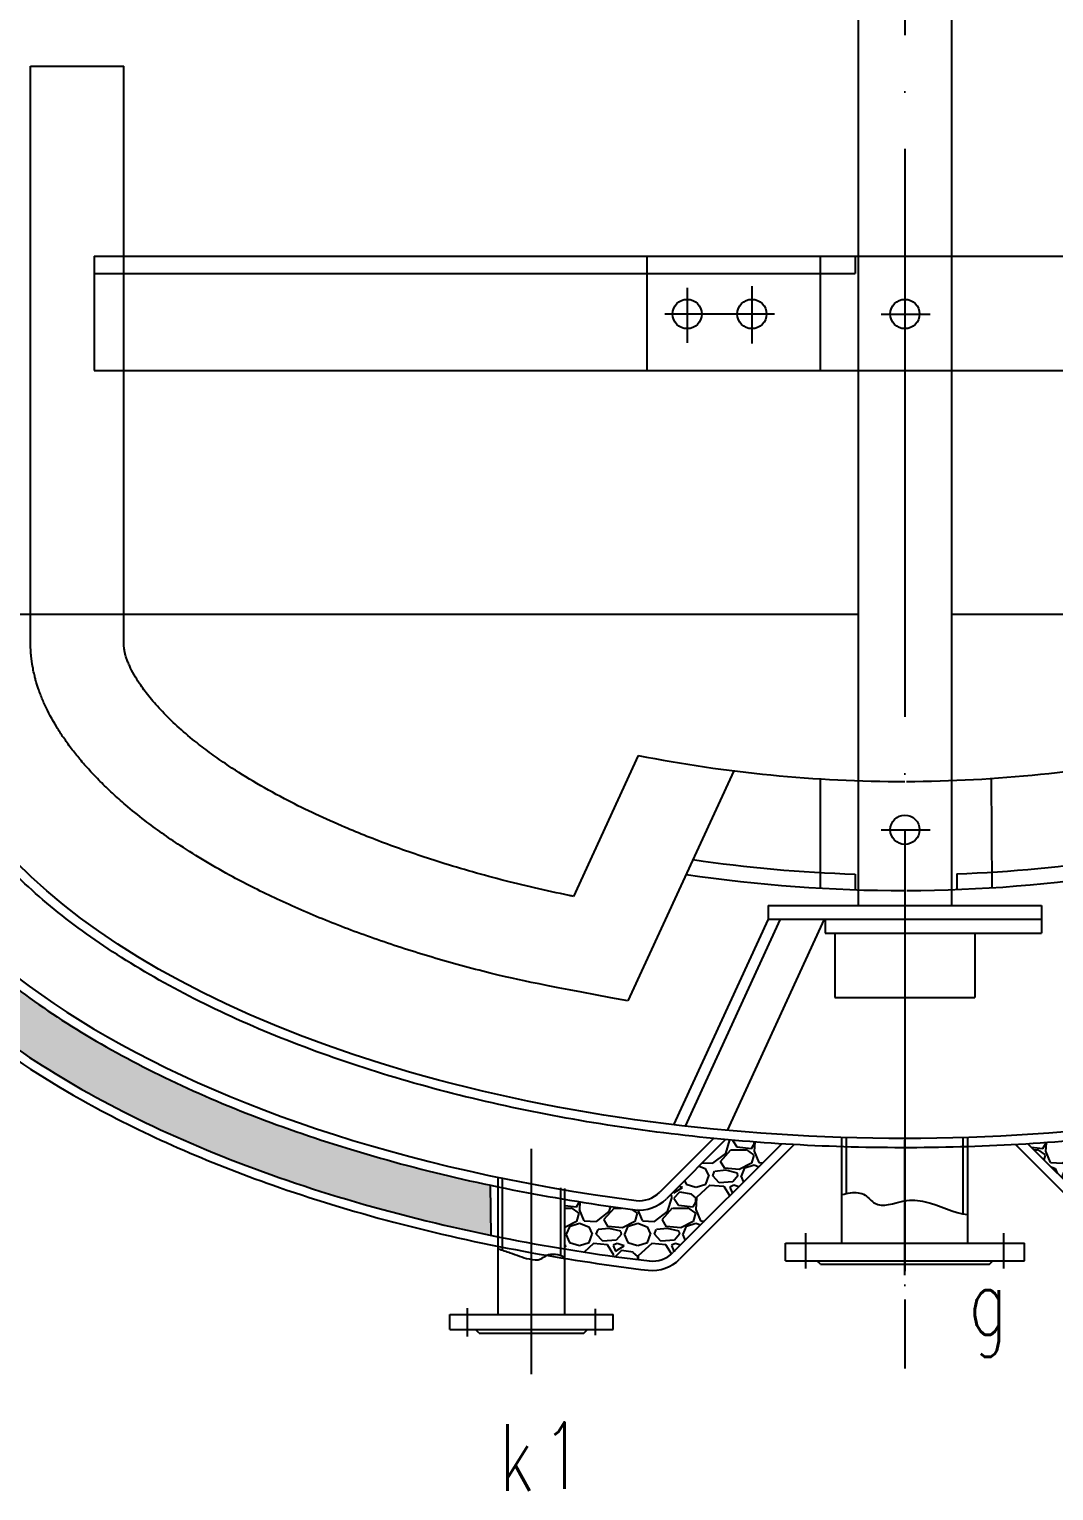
# Model space of a CAD drawing. Header units: millimetres. Extents: x 13671 to 18953, y 2612 to 10090.
# Drawn here: x 14628 to 15507, y 5730 to 6984 of the extents above; entities that cross this region are included whole.
import ezdxf
from ezdxf.enums import TextEntityAlignment as Align

# ---------------------------------------------------------------- set-up
doc = ezdxf.new("R2010")
doc.units = ezdxf.units.MM
doc.header["$LTSCALE"] = 390
doc.header["$MEASUREMENT"] = 0
for name, pattern in [('CENTER', [50.8, 31.75, -6.35, 6.35, -6.35]), ('CENTER1', [0.75, 0.625, -0.0625, 0, -0.0625]), ('CENTER3', [0.375, 0.3125, -0.03125, 0, -0.03125]), ('CENTERX2', [1.5, 1.25, -0.125, 0, -0.125])]:
    doc.linetypes.add(name, pattern=pattern)
doc.layers.get('0').update_dxf_attribs({"linetype": 'CONTINUOUS'})
doc.layers.get('DEFPOINTS').update_dxf_attribs({"linetype": 'CONTINUOUS'})
for name, color, linetype in [('2细线层', 3, 'CONTINUOUS'), ('3中心线层', 1, 'CENTER'), ('A', 2, 'CONTINUOUS'), ('C', 1, 'CENTERX2'), ('C1', 1, 'CENTER1'), ('C3', 1, 'CENTER3')]:
    doc.layers.add(name, color=color, linetype=linetype)
doc.styles.add('HZ', font='ROMANS.SHX', dxfattribs={"width": 0.7, "bigfont": 'hztxt.shx'})
pattern_1 = [(228.0128, (36, 50), (-399.9999116, -450.0000671), [6.7268, -665.9544]), (184.9697, (31.5, 45), (600.00005258, 49.99956535), [11.5434, -1142.79625]), (132.5104, (20, 44), (499.9995359, -550.0004337), [8.1394, -805.8016]), (267.2737, (0.5, 31.5), (49.9998009, 1000.00001475), [10.5119, -1040.6779]), (292.8337, (0, 21), (-250.00049527, 599.9998206), [10.30775, -1020.46865]), (357.2737, (4, 11.5), (-1000.00001475, 49.9998009), [10.5119, -1040.6779]), (37.6942, (14.5, 11), (-650.00036728, -499.99952026), [13.90145, -1376.24245]), (72.2553, (25.5, 19.5), (350.00053814, 1099.99981156), [13.1244, -1299.31605]), (121.4296, (29.5, 32), (-400.0004117, 649.99975182), [10.5475, -1044.20365]), (175.2364, (24, 41), (550.0000473, -49.9995766), [12.0416, -590.03815]), (222.3974, (12, 42), (-600.00036755, -549.9996041), [15.5724, -1541.66875]), (138.8141, (50, 31), (-350.0001473, 299.9998657), [5.31505, -526.1922]), (171.4692, (46, 34.5), (649.99991424, -100.0003955), [10.11185, -1001.07555]), (225, (36, 36), (-6e-15, -50.000015), [7.07105, -63.6396]), (203.1986, (32.5, 42), (249.9999865, 100.0000663), [3.8079, -376.98075]), (291.8014, (29, 40.5), (-49.9999955, 150.0000137), [5.38515, -263.8731]), (30.9638, (31, 35.5), (149.999901, 100.000124), [8.74645, -282.80115]), (161.5651, (38.5, 40), (100.000022, -49.99992), [6.32455, -151.78935]), (16.3895, (0, 40.5), (500.0001099, 149.9996355), [8.86, -877.14225]), (70.3462, (8.5, 43), (-199.9997624, -550.0001068), [7.43305, -735.8704]), (293.1986, (38.5, 50), (-100.0000663, 249.9999865), [7.61575, -373.1729]), (343.6105, (41.5, 43), (-500.0001099, 149.9996355), [8.86, -877.14225]), (339.444, (0, 9.5), (-250.0000922, 99.9997998), [8.544, -418.6562]), (294.7751, (8, 6.5), (-249.99960946, 550.0001711), [7.1589, -708.73215]), (66.8014, (39, 0), (100.0000663, 249.9999865), [7.61575, -373.1729]), (17.354, (42, 7), (-650.00010095, -199.9997251), [8.38155, -829.7712]), (69.444, (14.5, 0), (-99.9997998, -250.0000922), [4.272, -422.9282]), (101.3099, (36, 0), (-49.9998816, 200.0000376), [2.5495, -252.40145]), (165.9638, (35.5, 2.5), (150.000027, -49.999903), [10.30775, -195.8475]), (186.009, (25.5, 5), (499.99998755, 49.99996587), [9.5525, -945.69615]), (303.6901, (31, 31), (-50.000067, 99.999978), [7.2111, -173.06645]), (353.1572, (35, 25), (849.99996827, -100.0003999), [12.5897, -1246.37815]), (60.9454, (47.5, 23.5), (-200.0000014, -350.0000192), [5.1478, -509.6337]), (90, (50, 28), (-50, 50), [3, -47]), (120.2564, (24.5, 6.5), (199.99974434, -350.0001228), [6.9462, -687.676]), (48.0128, (21, 12.5), (399.9999116, 450.0000671), [13.4536, -659.2276]), (0, (30, 22.5), (50, 50), [13, -37]), (325.3048, (43, 22.5), (-499.99971295, 350.0004305), [7.9057, -782.6637]), (254.0546, (49.5, 18), (-49.9999945, -200.0000063), [7.2801, -356.7254]), (207.646, (47.5, 11), (-949.99979036, -500.00038566), [11.85325, -1173.4737]), (175.4261, (37, 5.5), (-650.00002792, 49.99974006), [12.53995, -1241.4537])]

msp = doc.modelspace()

# ---------------------------------------------------------------- hatches: boundary and pattern name
at = {"layer": 'A'}
h = msp.add_hatch(dxfattribs=at)
h.set_pattern_fill('GRAVEL', color=256, scale=50, style=0)
h.set_pattern_definition(pattern_1)
edge = h.paths.add_edge_path()
edge.add_spline(control_points=[(15024.19145, 5992.37271), (14999.92236, 5997.50436), (14976.09257, 6003.16245), (14921.66513, 6017.56201), (14891.48174, 6026.70083), (14833.39671, 6046.67059), (14805.49522, 6057.50145), (14752.34091, 6080.71935), (14727.08821, 6093.10628), (14679.56357, 6119.28359), (14657.29168, 6133.07387), (14616.02341, 6161.89166), (14597.02697, 6176.91913), (14562.56692, 6208.03435), (14547.10317, 6224.12223), (14519.93145, 6257.16996), (14508.22347, 6274.13029), (14488.75568, 6308.71458), (14480.99647, 6326.33918), (14471.37481, 6356.40278), (14468.42535, 6368.73089), (14464.48861, 6393.4887), (14463.50149, 6405.91821), (14463.50149, 6418.34786)], knot_values=[6.2831853072, 6.2831853072, 6.2831853072, 6.2831853072, 6.3697876646, 6.3697876646, 6.4854678917, 6.4854678917, 6.6011481188, 6.6011481188, 6.7168283458, 6.7168283458, 6.8325085729, 6.8325085729, 6.9481888, 6.9481888, 7.0638690271, 7.0638690271, 7.1795492542, 7.1795492542, 7.2952294813, 7.2952294813, 7.374567687, 7.374567687, 7.4539058928, 7.4539058928, 7.4539058928, 7.4539058928], degree=3, periodic=0)
edge.add_line((14463.50149, 6418.34786), (14463.50149, 6457.20897))
edge.add_line((14463.50149, 6457.20897), (14421.50149, 6457.20897))
edge.add_line((14421.50149, 6457.20897), (14421.50149, 6418.34786))
edge.add_spline(control_points=[(14421.50149, 6418.34786), (14421.50149, 6406.57174), (14422.2539, 6394.79591), (14425.24595, 6371.36791), (14427.48528, 6359.7162), (14433.40246, 6336.64462), (14437.07987, 6325.22493), (14445.80511, 6302.69974), (14450.85256, 6291.59415), (14462.24322, 6269.75275), (14468.58622, 6259.0167), (14486.55001, 6231.80801), (14499.09076, 6215.64017), (14526.98558, 6184.39044), (14542.3402, 6169.30707), (14575.65115, 6140.26701), (14593.60821, 6126.30977), (14640.58185, 6093.52708), (14670.93306, 6075.34825), (14736.10442, 6041.62172), (14770.92567, 6026.07497), (14844.36732, 5997.80574), (14882.98772, 5985.08417), (14956.02126, 5964.67936), (14989.9329, 5956.5015), (15024.64146, 5949.37736)], knot_values=[0, 0, 0, 0, 0.0637695952, 0.0637695952, 0.1275391904, 0.1275391904, 0.1913087857, 0.1913087857, 0.2550783809, 0.2550783809, 0.3188479761, 0.3188479761, 0.4197901268, 0.4197901268, 0.5207322774, 0.5207322774, 0.6216744281, 0.6216744281, 0.7681956187, 0.7681956187, 0.9147168093, 0.9147168093, 1.0612379999, 1.0612379999, 1.1812769171, 1.1812769171, 1.1812769171, 1.1812769171], degree=3, periodic=0)
edge.add_line((15024.64146, 5949.37736), (15024.19145, 5992.37271))
h = msp.add_hatch(dxfattribs=at)
h.set_pattern_fill('GRAVEL', color=256, scale=50, style=0)
h.set_pattern_definition(pattern_1)
edge = h.paths.add_edge_path()
edge.add_spline(control_points=[(15273.87185, 6027.85802), (15257.74806, 6028.86295), (15241.68105, 6030.0981), (15225.6966, 6031.56129)], knot_values=[4.8363912839, 4.8363912839, 4.8363912839, 4.8363912839, 4.8934659447, 4.8934659447, 4.8934659447, 4.8934659447], degree=3, periodic=0)
edge.add_line((15225.6966, 6031.56129), (15174.88746, 5980.75214))
edge.add_arc((15151.55293, 6004.08667), 33, 264.10574067, 315, ccw=False)
edge.add_spline(control_points=[(15148.16407, 5971.26113), (15127.82765, 5973.92731), (15107.67385, 5976.94557), (15087.74993, 5980.30845)], knot_values=[7.5284146542, 7.5284146542, 7.5284146542, 7.5284146542, 7.5975488434, 7.5975488434, 7.5975488434, 7.5975488434], degree=3, periodic=0)
edge.add_line((15087.74993, 5980.30845), (15087.74993, 5937.72979))
edge.add_spline(control_points=[(15087.74993, 5937.72979), (15111.66702, 5933.79763), (15135.88045, 5930.3512), (15160.31714, 5927.39973)], knot_values=[1.2531003046, 1.2531003046, 1.2531003046, 1.2531003046, 1.3337936714, 1.3337936714, 1.3337936714, 1.3337936714], degree=3, periodic=0)
edge.add_arc((15162.92213, 5952.26364), 25, 264.01895056, 315)
edge.add_line((15180.5998, 5934.58597), (15273.87185, 6027.85802))
h = msp.add_hatch(dxfattribs=at)
h.set_pattern_fill('GRAVEL', color=256, scale=50, style=0)
h.set_pattern_definition(pattern_1)
edge = h.paths.add_edge_path()
edge.add_line((15584.11553, 5980.75214), (15533.30637, 6031.5613))
edge.add_spline(control_points=[(15533.30637, 6031.5613), (15517.32194, 6030.09807), (15501.25496, 6028.86287), (15485.13115, 6027.858)], knot_values=[4.5313120201, 4.5313120201, 4.5313120201, 4.5313120201, 4.5883866596, 4.5883866596, 4.5883866596, 4.5883866596], degree=3, periodic=0)
edge.add_line((15485.13115, 6027.858), (15578.40319, 5934.58597))
edge.add_arc((15596.08086, 5952.26364), 25, 225, 275.98104944)
edge.add_spline(control_points=[(15598.68584, 5927.39973), (15604.60853, 5928.11507), (15610.51811, 5928.85949), (15616.41353, 5929.63285)], knot_values=[1.3142361157, 1.3142361157, 1.3142361157, 1.3142361157, 1.3337936714, 1.3337936714, 1.3337936714, 1.3337936714], degree=3, periodic=0)
edge.add_line((15616.41353, 5929.63285), (15610.95117, 5971.27292))
edge.add_arc((15607.45005, 6004.08667), 33, 225, 276.0902359, ccw=False)

# ---------------------------------------------------------------- linework, layer by layer
for p, q in [((15325.50149, 5942.57918), (15325.50149, 6033.43769)), ((15329.50149, 5985.38499), (15329.50149, 6033.3151)), ((15429.50149, 5967.75547), (15429.50149, 6033.3151)), ((15433.50149, 5942.57918), (15433.50149, 6033.43769)), ((15030.74993, 5881.51001), (15030.74993, 5998.08123)), ((15034.24993, 5936.75602), (15034.24993, 5997.50184)), ((15084.24993, 5932.16469), (15084.24993, 5990.09367)), ((15087.74993, 5881.51001), (15087.74993, 5989.63476)), ((15277.00149, 5942.57918), (15482.00149, 5942.57918)), ((15277.00149, 5927.57918), (15277.00149, 5942.57918)), ((15482.00149, 5927.57918), (15482.00149, 5942.57918)), ((15277.00149, 5927.57918), (15482.00149, 5927.57918)), ((15307.00149, 5924.57918), (15304.00149, 5927.57918)), ((15307.00149, 5924.57918), (15452.00149, 5924.57918)), ((15452.00149, 5924.57918), (15455.00149, 5927.57918)), ((14989.24993, 5868.51001), (14989.24993, 5881.51001)), ((14989.24993, 5881.51001), (15129.24993, 5881.51001)), ((15129.24993, 5868.51001), (15129.24993, 5881.51001)), ((14989.24993, 5868.51001), (15129.24993, 5868.51001)), ((15014.24993, 5865.51001), (15011.24993, 5868.51001)), ((15014.24993, 5865.51001), (15104.24993, 5865.51001)), ((15104.24993, 5865.51001), (15107.24993, 5868.51001))]:
    msp.add_line(p, q)
at = {"layer": '2细线层'}
for points, knots in [([(15325.50149, 5984.33902), (15327.87685, 5985.06467), (15334.44287, 5986.63044), (15345.7077, 5985.80021), (15356.30387, 5970.93755), (15376.96071, 5980.68111), (15403.24653, 5978.78296), (15421.53774, 5968.3647), (15433.50149, 5967.14874)], [7.7572016461, 7.7572016461, 7.7572016461, 7.7572016461, 15.2160397631, 27.9300052725, 38.8098952175, 63.979180928, 82.1076766872, 119.7243089643, 119.7243089643, 119.7243089643, 119.7243089643]), ([(15030.74993, 5937.90584), (15034.19988, 5936.791), (15042.96881, 5933.82591), (15054.40729, 5929.24115), (15066.25879, 5927.54333), (15074.48296, 5934.90007), (15082.85037, 5933.26595), (15087.74993, 5930.59657)], [19.6660796388, 19.6660796388, 19.6660796388, 19.6660796388, 30.5619975045, 47.6209526377, 57.5500666278, 63.3384920911, 78.9918935418, 78.9918935418, 78.9918935418, 78.9918935418])]:
    msp.add_open_spline(points, degree=3, knots=knots, dxfattribs=at)
at = {"layer": '3中心线层'}
for p, q in [((15059.24993, 5830.22884), (15059.24993, 6023.62332)), ((15379.50149, 5915.15589), (15379.50149, 6030.93123)), ((15294.50149, 5920.81427), (15294.50149, 5951.30872)), ((15464.50149, 5920.81427), (15464.50149, 5951.30872)), ((15004.24993, 5862.65133), (15004.24993, 5886.79339)), ((15114.24993, 5863.64347), (15114.24993, 5886.46268))]:
    msp.add_line(p, q, dxfattribs=at)
at = {"layer": 'A'}
for p, q in [((15419.50149, 7621.99404), (15419.50149, 6830.61838)), ((15339.50149, 7600.55811), (15339.50149, 6830.61838)), ((14629.50149, 6457.57917), (14629.50149, 6952.61374)), ((14629.50149, 6952.61374), (14709.50149, 6952.61374)), ((14709.50149, 6457.57917), (14709.50149, 6952.61374)), ((15339.50149, 6953.9868), (15339.50149, 6847.99118)), ((15339.50149, 6953.9868), (15339.50149, 6232.57917)), ((15419.50149, 6953.9868), (15419.50149, 6847.99118)), ((15419.50149, 6953.9868), (15419.50149, 6232.57917)), ((14684.02039, 6789.77478), (16031.34503, 6789.77478)), ((14684.02039, 6789.77478), (14684.02039, 6691.62199)), ((15158.25629, 6789.77478), (15158.25629, 6691.62199)), ((15306.77235, 6789.77478), (15306.77235, 6691.62199)), ((15336.77551, 6789.77478), (15336.77551, 6774.67432)), ((14684.02039, 6774.67432), (15336.77551, 6774.67432)), ((14684.02039, 6691.62199), (16031.34503, 6691.62199)), ((14463.50149, 6482.57917), (15339.50149, 6482.57917)), ((15419.50149, 6482.57917), (16237.50149, 6482.57917)), ((15150.81957, 6361.21836), (15095.17276, 6240.27755)), ((15232.80534, 6348.0124), (15141.98912, 6150.63565)), ((15306.77235, 6341.10787), (15306.77235, 6247.32157)), ((15453.57157, 6341.47012), (15454.03443, 6247.68497)), ((15336.77551, 6259.3435), (15336.77551, 6245.96142)), ((15339.50149, 6267.99118), (15339.50149, 6232.57917)), ((15419.50149, 6267.99118), (15419.50149, 6232.57917)), ((15423.9723, 6259.55868), (15424.03835, 6246.17676)), ((15262.23331, 6232.57917), (15496.76968, 6232.57917)), ((15262.23331, 6232.57917), (15262.23331, 6220.57917)), ((15496.76968, 6232.57917), (15496.76968, 6208.57917)), ((15262.23331, 6220.57917), (15181.13131, 6044.31495)), ((15272.66479, 6220.57917), (15191.03059, 6043.15828)), ((15310.33408, 6220.57917), (15227.00509, 6039.47487)), ((15262.23331, 6220.57917), (15496.76968, 6220.57917)), ((15311.27079, 6220.57917), (15311.27079, 6208.57917)), ((15311.27079, 6208.57917), (15496.76968, 6208.57917)), ((15319.50149, 6208.57917), (15319.50149, 6153.42929)), ((15439.50149, 6208.57917), (15439.50149, 6153.42929)), ((15319.50149, 6153.42929), (15439.50149, 6153.42929)), ((15215.36183, 6032.54022), (15169.2306, 5986.409)), ((15225.6966, 6031.56129), (15174.88746, 5980.75214)), ((15273.87185, 6027.85802), (15180.5998, 5934.58597)), ((15284.55395, 6027.22641), (15186.25665, 5928.92911)), ((15474.44903, 6027.22641), (15572.74633, 5928.92911)), ((15485.09746, 6027.89169), (15578.40319, 5934.58597)), ((15024.64146, 5949.37736), (15024.19145, 5992.37271))]:
    msp.add_line(p, q, dxfattribs=at)
for centre in [(15192.76017, 6740.02178), (15248.26614, 6740.02178), (15379.50149, 6740.02178), (15379.50149, 6297.39994)]:
    msp.add_circle(centre, 12.56344, dxfattribs=at)
for centre, radius, start, end in [((15379.48875, 7519.75485), 1180.88797, 258.83461204, 270), ((15375.03905, 7519.74387), 1180.88797, 270.28277387, 281.44816183), ((15379.48875, 7519.75485), 1261.13488, 261.71360431, 268.0590842), ((15375.03905, 7519.74387), 1261.13488, 272.22368967, 278.56916956), ((15379.48875, 7519.75485), 1274.50937, 261.53648113, 270), ((15375.03905, 7519.74387), 1274.50937, 270.28277387, 278.74629274), ((15151.55293, 6004.08667), 25, 263.9097641, 315), ((15151.55293, 6004.08667), 33, 263.9097641, 315), ((15162.92213, 5952.26364), 25, 263.9097641, 315), ((15162.92213, 5952.26364), 33, 263.9097641, 315)]:
    msp.add_arc(centre, radius, start, end, dxfattribs=at)
at = {"layer": 'A', "extrusion": (0, 0, -1)}
msp.add_ellipse((15379.50149, 6457.57917), major_axis=(-850, 0), ratio=0.5, start_param=3.1415926536, end_param=6.2831853072, dxfattribs=at)
at = {"layer": 'A'}
msp.add_ellipse((15379.50149, 6418.34786), major_axis=(-908, 0), ratio=0.5, start_param=0, end_param=1.3142309489, dxfattribs=at)
for points, knots in [([(16237.50149, 6457.57917), (16237.50149, 6445.80336), (16236.55719, 6434.02769), (16232.79174, 6410.57556), (16229.97078, 6398.89929), (16220.75337, 6370.38013), (16213.30602, 6353.64699), (16194.62015, 6320.83254), (16183.38223, 6304.75053), (16157.30718, 6273.4388), (16142.47, 6258.20857), (16109.41621, 6228.78068), (16091.19944, 6214.58289), (16051.63904, 6187.38964), (16030.29534, 6174.39425), (15984.77016, 6149.76549), (15960.58872, 6138.13223), (15909.71372, 6116.37432), (15883.02028, 6106.24978), (15827.48093, 6087.63932), (15798.63517, 6079.15349), (15739.18059, 6063.93091), (15708.57195, 6057.19422), (15646.0056, 6045.5584), (15614.04809, 6040.65932), (15549.21691, 6032.76343), (15516.34345, 6029.76666), (15450.12614, 6025.71513), (15416.7825, 6024.6604), (15350.0772, 6024.50698), (15316.71575, 6025.40829), (15250.42746, 6029.155), (15217.50083, 6032.00039), (15152.52869, 6039.59754), (15120.48339, 6044.34928), (15057.70807, 6055.69636), (15026.97826, 6062.29166), (14967.24963, 6077.23923), (14938.25101, 6085.59143), (14882.37636, 6103.94406), (14855.50048, 6113.9444), (14804.23356, 6135.46474), (14779.84263, 6146.98464), (14733.87418, 6171.39872), (14712.29671, 6184.29278), (14672.2474, 6211.29632), (14653.7755, 6225.40573), (14620.19286, 6254.67056), (14605.08197, 6269.82609), (14578.44334, 6301.00316), (14566.91552, 6317.02518), (14547.63595, 6349.73655), (14539.88471, 6366.42662), (14528.31762, 6400.23769), (14524.50313, 6417.35862), (14521.90299, 6442.21769), (14521.50149, 6449.89842), (14521.50149, 6457.57917)], [3.1415926536, 3.1415926536, 3.1415926536, 3.1415926536, 3.221700239, 3.221700239, 3.3018078243, 3.3018078243, 3.4189729236, 3.4189729236, 3.5361380229, 3.5361380229, 3.6533031222, 3.6533031222, 3.7704682215, 3.7704682215, 3.8876333207, 3.8876333207, 4.00479842, 4.00479842, 4.1219635193, 4.1219635193, 4.2391286186, 4.2391286186, 4.3562937179, 4.3562937179, 4.4734588172, 4.4734588172, 4.5906239165, 4.5906239165, 4.7077890157, 4.7077890157, 4.824954115, 4.824954115, 4.9421192143, 4.9421192143, 5.0592843136, 5.0592843136, 5.1764494129, 5.1764494129, 5.2936145122, 5.2936145122, 5.4107796115, 5.4107796115, 5.5279447107, 5.5279447107, 5.64510981, 5.64510981, 5.7622749093, 5.7622749093, 5.8794400086, 5.8794400086, 5.9966051079, 5.9966051079, 6.1137702072, 6.1137702072, 6.2309353065, 6.2309353065, 6.2831853072, 6.2831853072, 6.2831853072, 6.2831853072]), ([(15141.98912, 6150.63565), (15060.36463, 6165.7182), (15041.84575, 6169.90835), (15006.81924, 6178.66114), (14990.26312, 6183.18107), (14957.97051, 6192.76409), (14942.23091, 6197.82884), (14911.67801, 6208.45608), (14896.85745, 6214.02091), (14868.23504, 6225.59172), (14854.42935, 6231.60035), (14827.92574, 6243.99872), (14815.22318, 6250.38903), (14795.08679, 6261.27093), (14787.32234, 6265.67519), (14772.23736, 6274.65398), (14764.93644, 6279.22134), (14752.50239, 6287.39341), (14747.25465, 6290.98078), (14737.11513, 6298.18946), (14732.21929, 6301.81343), (14721.73527, 6309.89162), (14716.23132, 6314.35475), (14707.07946, 6322.16607), (14703.3068, 6325.51788), (14696.06685, 6332.21383), (14692.60336, 6335.55394), (14686.10827, 6342.08515), (14683.06383, 6345.27895), (14677.26276, 6351.62959), (14674.50287, 6354.78955), (14669.26031, 6361.06776), (14666.77668, 6364.18749), (14662.0862, 6370.36954), (14659.87604, 6373.436), (14655.72024, 6379.5095), (14653.77705, 6382.51242), (14647.94018, 6392.05714), (14644.54992, 6398.45703), (14640.31662, 6407.75395), (14639.05217, 6410.78796), (14637.26807, 6415.48283), (14636.66279, 6417.17104), (14635.70676, 6420.00443), (14635.33627, 6421.1527), (14634.59015, 6423.57314), (14634.21708, 6424.85146), (14633.57528, 6427.18018), (14633.30002, 6428.23095), (14632.84775, 6430.04973), (14632.66399, 6430.81926), (14632.05598, 6433.4769), (14631.68109, 6435.31154), (14631.17743, 6438.10371), (14631.01892, 6439.04793), (14630.75247, 6440.76088), (14630.64104, 6441.52779), (14630.43209, 6443.07351), (14630.33531, 6443.8481), (14630.15692, 6445.40237), (14630.07552, 6446.18196), (14629.95558, 6447.45504), (14629.91197, 6447.95235), (14629.82016, 6449.08435), (14629.77371, 6449.72431), (14629.6925, 6450.98985), (14629.65695, 6451.6271), (14629.59629, 6452.91169), (14629.57135, 6453.559), (14629.53589, 6454.74199), (14629.5236, 6455.28107), (14629.50672, 6456.36481), (14629.5022, 6456.90718), (14629.50152, 6457.49126), (14629.50149, 6457.53523), (14629.50149, 6457.57917)], [5.0986202333, 5.0986202333, 5.0986202333, 5.0986202333, 5.1758815404, 5.1758815404, 5.2480319209, 5.2480319209, 5.3201823014, 5.3201823014, 5.3923326819, 5.3923326819, 5.4644830624, 5.4644830624, 5.5366334429, 5.5366334429, 5.5844800236, 5.5844800236, 5.6328702595, 5.6328702595, 5.6702273716, 5.6702273716, 5.7075844837, 5.7075844837, 5.753261264, 5.753261264, 5.787533442, 5.787533442, 5.82180562, 5.82180562, 5.854737797, 5.854737797, 5.8876699741, 5.8876699741, 5.9206021512, 5.9206021512, 5.9535343283, 5.9535343283, 5.9864665054, 5.9864665054, 6.0593247263, 6.0593247263, 6.0954582658, 6.0954582658, 6.1160661551, 6.1160661551, 6.1302283711, 6.1302283711, 6.1462098562, 6.1462098562, 6.1594913422, 6.1594913422, 6.1693548421, 6.1693548421, 6.1932830595, 6.1932830595, 6.205496033, 6.205496033, 6.2156445265, 6.2156445265, 6.2257930199, 6.2257930199, 6.236122014, 6.236122014, 6.2426750617, 6.2426750617, 6.2511293311, 6.2511293311, 6.2595836004, 6.2595836004, 6.2681669383, 6.2681669383, 6.275382361, 6.275382361, 6.2825977837, 6.2825977837, 6.2831853072, 6.2831853072, 6.2831853072, 6.2831853072]), ([(15095.17276, 6240.27755), (15093.93981, 6240.52825), (15092.70861, 6240.78053), (15071.50535, 6245.15846), (15052.00316, 6249.69503), (15014.15162, 6259.52095), (14995.79241, 6264.81226), (14963.49405, 6275.07431), (14949.34383, 6279.941), (14922.05395, 6290.06304), (14908.91735, 6295.31677), (14887.61219, 6304.47833), (14879.14915, 6308.30883), (14862.78879, 6316.0911), (14854.89388, 6320.0417), (14837.88872, 6328.98233), (14828.94702, 6333.99218), (14812.02958, 6344.07433), (14804.05635, 6349.14461), (14791.84054, 6357.41784), (14787.29068, 6360.63358), (14778.60515, 6367.03289), (14774.47155, 6370.21498), (14765.05736, 6377.77932), (14759.9897, 6382.12573), (14750.67524, 6390.63161), (14746.43201, 6394.78777), (14740.63698, 6400.85737), (14738.77831, 6402.88024), (14735.26681, 6406.84674), (14733.61555, 6408.78869), (14728.96891, 6414.47095), (14726.28606, 6418.06148), (14722.31641, 6423.83957), (14720.85008, 6426.13438), (14717.86128, 6431.14239), (14716.45954, 6433.76884), (14714.76403, 6437.28821), (14714.27914, 6438.35539), (14713.30352, 6440.62675), (14712.83396, 6441.81249), (14712.01851, 6444.03776), (14711.67104, 6445.08084), (14711.146, 6446.80871), (14710.94767, 6447.51839), (14710.66253, 6448.62678), (14710.56135, 6449.04404), (14710.37788, 6449.84678), (14710.29494, 6450.23483), (14710.06895, 6451.36604), (14709.94853, 6452.07609), (14709.78812, 6453.20359), (14709.73482, 6453.63485), (14709.66471, 6454.29838), (14709.6423, 6454.53304), (14709.60311, 6454.99104), (14709.58611, 6455.21664), (14709.5423, 6455.88659), (14709.52262, 6456.32408), (14709.50489, 6457.03338), (14709.50149, 6457.30516), (14709.50149, 6457.57917)], [5.0986202333, 5.0986202333, 5.0986202333, 5.0986202333, 5.1039909621, 5.1039909621, 5.1912461692, 5.1912461692, 5.2785013763, 5.2785013763, 5.3506026467, 5.3506026467, 5.422703917, 5.422703917, 5.4728223792, 5.4728223792, 5.5229408414, 5.5229408414, 5.5850960677, 5.5850960677, 5.647251294, 5.647251294, 5.6869170644, 5.6869170644, 5.7265828348, 5.7265828348, 5.7822063412, 5.7822063412, 5.8378298476, 5.8378298476, 5.8664466202, 5.8664466202, 5.8950633928, 5.8950633928, 5.952296938, 5.952296938, 5.9932064311, 5.9932064311, 6.0468051103, 6.0468051103, 6.0716276095, 6.0716276095, 6.1020037411, 6.1020037411, 6.1323798726, 6.1323798726, 6.1552481005, 6.1552481005, 6.1694641299, 6.1694641299, 6.1836801592, 6.1836801592, 6.212112218, 6.212112218, 6.2303660328, 6.2303660328, 6.2404418486, 6.2404418486, 6.2505176645, 6.2505176645, 6.2706692961, 6.2706692961, 6.2831853072, 6.2831853072, 6.2831853072, 6.2831853072]), ([(14413.50149, 6418.34786), (14413.50149, 6406.16957), (14414.28362, 6393.99675), (14417.12436, 6371.86078), (14418.94125, 6361.878), (14423.60196, 6342.08165), (14426.44624, 6332.26459), (14433.12206, 6312.85179), (14436.95211, 6303.25836), (14447.16729, 6280.77217), (14453.97315, 6267.99409), (14469.23728, 6243.00618), (14477.69443, 6230.79458), (14496.15297, 6206.96208), (14506.15446, 6195.34218), (14527.60066, 6172.71461), (14539.04725, 6161.70451), (14563.30504, 6140.30375), (14576.11429, 6129.91416), (14618.61854, 6098.08131), (14650.67182, 6077.79), (14709.31369, 6046.09133), (14734.52641, 6033.87857), (14787.19891, 6010.99658), (14814.65223, 6000.33015), (14876.78789, 5978.78611), (14911.86063, 5968.23903), (14984.22913, 5949.53548), (15021.52055, 5941.3797), (15092.35468, 5928.53818), (15125.67839, 5923.52394), (15159.421, 5919.44989)], [6.2831853072, 6.2831853072, 6.2831853072, 6.2831853072, 6.3472705259, 6.3472705259, 6.4003616973, 6.4003616973, 6.4534528688, 6.4534528688, 6.5065440403, 6.5065440403, 6.5796059439, 6.5796059439, 6.6526678476, 6.6526678476, 6.7257297513, 6.7257297513, 6.7987916549, 6.7987916549, 6.8718535586, 6.8718535586, 7.0296294936, 7.0296294936, 7.1386485844, 7.1386485844, 7.2476676752, 7.2476676752, 7.3768998062, 7.3768998062, 7.5061319373, 7.5061319373, 7.6170476497, 7.6170476497, 7.6170476497, 7.6170476497]), ([(14421.50149, 6418.34786), (14421.50149, 6406.57174), (14422.2539, 6394.79591), (14425.24595, 6371.36791), (14427.48528, 6359.7162), (14433.40246, 6336.64462), (14437.07987, 6325.22493), (14445.80511, 6302.69974), (14450.85256, 6291.59415), (14462.24322, 6269.75275), (14468.58622, 6259.0167), (14486.55001, 6231.80801), (14499.09076, 6215.64017), (14526.98558, 6184.39044), (14542.3402, 6169.30707), (14575.65115, 6140.26701), (14593.60821, 6126.30977), (14640.58185, 6093.52708), (14670.93306, 6075.34825), (14736.10442, 6041.62172), (14770.92567, 6026.07497), (14844.36732, 5997.80574), (14882.98772, 5985.08417), (14963.27702, 5962.65218), (15004.94545, 5952.94241), (15084.52675, 5937.82696), (15122.14963, 5932.00961), (15160.31714, 5927.39973)], [0, 0, 0, 0, 0.0637695952, 0.0637695952, 0.1275391904, 0.1275391904, 0.1913087857, 0.1913087857, 0.2550783809, 0.2550783809, 0.3188479761, 0.3188479761, 0.4197901268, 0.4197901268, 0.5207322774, 0.5207322774, 0.6216744281, 0.6216744281, 0.7681956187, 0.7681956187, 0.9147168093, 0.9147168093, 1.0612379999, 1.0612379999, 1.2077591905, 1.2077591905, 1.3337936714, 1.3337936714, 1.3337936714, 1.3337936714]), ([(14463.50149, 6418.34786), (14463.50149, 6405.91821), (14464.48861, 6393.4887), (14468.42535, 6368.73089), (14471.37481, 6356.40278), (14480.99647, 6326.33918), (14488.75568, 6308.71458), (14508.22347, 6274.13029), (14519.93145, 6257.16996), (14547.10317, 6224.12223), (14562.56692, 6208.03435), (14597.02697, 6176.91913), (14616.02341, 6161.89166), (14657.29168, 6133.07387), (14679.56357, 6119.28359), (14727.08821, 6093.10628), (14752.34091, 6080.71935), (14805.49522, 6057.50145), (14833.39671, 6046.67059), (14891.48174, 6026.70083), (14921.66513, 6017.56201), (14983.91645, 6001.09253), (15015.9842, 5993.76194), (15081.26496, 5981.06445), (15114.46376, 5975.67936), (15148.16407, 5971.26113)], [6.2831853072, 6.2831853072, 6.2831853072, 6.2831853072, 6.3625235129, 6.3625235129, 6.4418617187, 6.4418617187, 6.5575419458, 6.5575419458, 6.6732221729, 6.6732221729, 6.7889024, 6.7889024, 6.9045826271, 6.9045826271, 7.0202628541, 7.0202628541, 7.1359430812, 7.1359430812, 7.2516233083, 7.2516233083, 7.3673035354, 7.3673035354, 7.4829837625, 7.4829837625, 7.5975488434, 7.5975488434, 7.5975488434, 7.5975488434])]:
    msp.add_open_spline(points, degree=3, knots=knots, dxfattribs=at)
at = {"layer": 'C'}
msp.add_line((15379.50149, 9807.21913), (15379.50149, 5925.47383), dxfattribs=at)
at = {"layer": 'C1'}
for p, q in [((15192.76017, 6762.50164), (15192.76017, 6715.35493)), ((15248.26614, 6764.00031), (15248.26614, 6714.62533)), ((15379.50149, 6764.00031), (15379.50149, 6714.62533)), ((15267.66753, 6740.02178), (15173.54156, 6740.02178))]:
    msp.add_line(p, q, dxfattribs=at)
at = {"layer": 'C3'}
for p, q in [((15359.27798, 6740.02178), (15401.28255, 6740.02178)), ((15359.27798, 6297.39994), (15401.28255, 6297.39994)), ((15379.50149, 6040.66047), (15379.50149, 5835.24171))]:
    msp.add_line(p, q, dxfattribs=at)
at = {"layer": 'DEFPOINTS', "color": 0, "linetype": 'ByBlock'}
msp.add_point((15379.48875, 6245.24549), dxfattribs=at)

# ---------------------------------------------------------------- texts
at = {"layer": 'A', "color": 0, "style": 'HZ', "width": 0.7}
msp.add_text('g ', height=57.2, dxfattribs=at).set_placement((15464.38833, 5864.13271), align=Align.CENTER)
for s, p in [('k', (15031.8923, 5730.21009)), ('1', (15068.57195, 5731.7733))]:
    msp.add_text(s, height=57.2, dxfattribs=at).set_placement(p)

doc.saveas('drawing.dxf')
